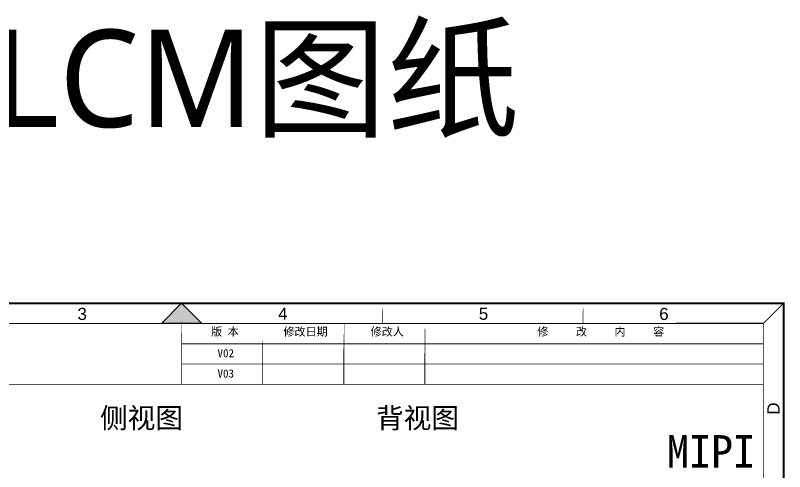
# Model space of a CAD drawing. Header units: millimetres. Extents: x 926 to 2373, y 379 to 806.
# Drawn here: x 2088 to 2372.6, y 631.9 to 800.6 of the extents above; entities that cross this region are included whole.
import ezdxf
from ezdxf.enums import TextEntityAlignment as Align

# ---------------------------------------------------------------- set-up
doc = ezdxf.new("R2010")
doc.units = ezdxf.units.MM
doc.layers.add('鑫视界图框', color=3, linetype='Continuous')
doc.styles.add('Arial', font='arial.ttf', dxfattribs={"height": 3})
doc.styles.get("Standard").update_dxf_attribs({"font": 'txt', "bigfont": 'gbcbig.shx'})
doc.styles.add('宋体', font='')
doc.styles.add('样式 4', font='')
doc.styles.add('黑体', font='simhei.ttf')
doc.styles.get('宋体').set_extended_font_data('SimSun')
doc.styles.get('样式 4').set_extended_font_data('SimSun')

msp = doc.modelspace()

# ---------------------------------------------------------------- hatches: boundary and pattern name
msp.add_hatch(color=3).paths.add_polyline_path([(2141.9675, 686.667), (2149.4675, 694.167), (2156.9675, 686.667)])

# ---------------------------------------------------------------- linework, layer by layer
at = {"color": 3}
msp.add_lwpolyline([(2141.9675, 686.667), (2149.4675, 694.167), (2156.9675, 686.667)], close=True, dxfattribs=at)
at = {"layer": '鑫视界图框', "color": 3}
msp.add_line((2364.7175, 686.667), (2332.5142, 686.667), dxfattribs=at)
for points, const_width in [([(2372.2175, 379.167), (1926.7175, 379.167), (1926.7175, 694.167), (2372.2175, 694.167)], 0.75), ([(2149.4675, 694.167), (2149.4675, 694.167), (2149.4688, 664.167), (2149.4688, 664.167)], 0.3), ([(2223.7175, 694.167), (2223.7175, 694.167), (2223.7175, 686.742), (2223.7175, 686.742)], 0.3), ([(2297.9675, 694.167), (2297.9675, 694.167), (2297.9675, 686.742), (2297.9675, 686.742)], 0.3), ([(2364.7175, 386.667), (1934.2175, 386.667), (1934.2175, 686.667), (2364.7175, 686.667)], 0.3), ([(1934.2175, 686.667), (2364.7175, 686.667), (2364.7175, 664.167), (1934.2175, 664.167)], 0.3), ([(2179.4678, 686.667), (2179.4678, 686.667), (2179.4688, 664.167), (2179.4688, 664.167)], 0.3), ([(2209.4678, 686.667), (2209.4678, 686.667), (2209.4688, 664.167), (2209.4688, 664.167)], 0.3), ([(2239.4678, 686.667), (2239.4678, 686.667), (2239.4688, 664.167), (2239.4688, 664.167)], 0.3), ([(2149.4678, 679.167), (2364.7175, 679.167), (2364.7175, 671.667), (2149.4678, 671.667)], 0.3)]:
    msp.add_lwpolyline(points, close=True, dxfattribs=dict(at, const_width=const_width))
at = {"layer": '鑫视界图框', "color": 3, "const_width": 0.3}
msp.add_lwpolyline([(2364.7175, 686.667), (2372.2175, 694.167)], dxfattribs=at)

# ---------------------------------------------------------------- texts
at = {"color": 1, "linetype": 'Continuous', "style": '宋体'}
msp.add_text('MIPI ', height=12, rotation=0.000003, dxfattribs=at).set_placement((2349.4302, 633.3971), align=Align.CENTER)
at = {"color": 4, "insert": (1998.2875, 795.2947), "char_height": 36, "width": 313.142845, "attachment_point": 1, "style": '样式 4'}
msp.add_mtext('{\\fMicrosoft YaHei|b0|i0|c134|p34;TP+LCM图纸}', dxfattribs=at)
at = {"char_height": 7.5, "attachment_point": 1, "style": 'Arial'}
for s, insert, width in [('{\\fSimHei|b0|i0|c134|p49;\\C4;侧视图}', (2119.2836, 655.4727), 38.07102), ('{\\fSimHei|b0|i0|c134|p49;\\C4;背视图}', (2221.4048, 655.4727), 38.071898)]:
    msp.add_mtext(s, dxfattribs=dict(at, insert=insert, width=width))
at = {"layer": '鑫视界图框', "color": 3, "insert": (2110.9271, 692.4535), "char_height": 4.5, "width": 1.892584, "attachment_point": 1}
msp.add_mtext('{\\fArial|b0|i0|c0|p34;3}', dxfattribs=at)
at = {"layer": '鑫视界图框', "color": 3, "char_height": 4.5, "width": 1.892584, "attachment_point": 1, "style": '黑体'}
for s, insert in [('{\\fArial|b0|i0|c0|p34;4}', (2185.1771, 692.5285)), ('{\\fArial|b0|i0|c0|p34;5}', (2259.4271, 692.5285)), ('{\\fArial|b0|i0|c0|p34;6}', (2326.1771, 692.4535))]:
    msp.add_mtext(s, dxfattribs=dict(at, insert=insert))
at = {"layer": '鑫视界图框', "color": 3, "lineweight": 0, "char_height": 3, "attachment_point": 1, "style": '黑体'}
for s, insert, width in [('{\\fSimHei|b0|i0|c134|p49;版 本}', (2160.3841, 685.1439), 45.459119), ('{\\fSimHei|b0|i0|c134|p49;修改日期}', (2187.1365, 685.1439), 45.459119), ('{\\fSimHei|b0|i0|c134|p49;修改人}', (2219.419, 685.1439), 45.459119), ('{\\fSimHei|b0|i0|c134|p49;修     改     内     容}', (2281.0509, 685.1439), 59.839896), ('{\\fSimHei|b0|i0|c134|p49;V02}', (2162.7432, 677.1671), 45.459119), ('{\\fSimHei|b0|i0|c134|p49;V03}', (2162.7432, 669.6671), 45.459119)]:
    msp.add_mtext(s, dxfattribs=dict(at, insert=insert, width=width))
at = {"layer": '鑫视界图框', "color": 3, "insert": (2366.2142, 652.9287), "char_height": 4.5, "width": 19.11145, "attachment_point": 1, "rotation": 90, "style": '黑体'}
msp.add_mtext('{\\fArial|b0|i0|c0|p34;D}', dxfattribs=at)

doc.saveas('drawing.dxf')
